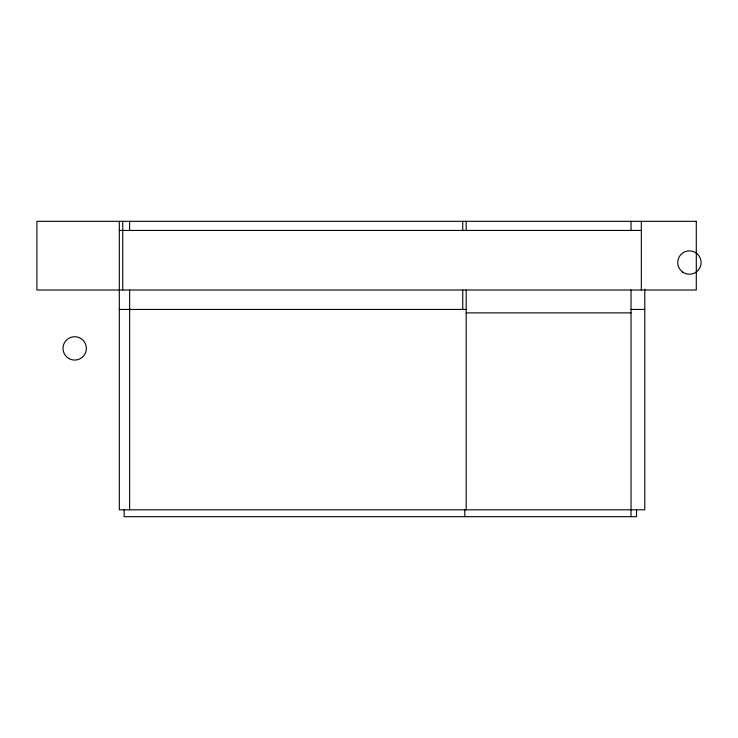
<?xml version="1.0" encoding="UTF-8"?>
<svg xmlns="http://www.w3.org/2000/svg" width="738" height="738" viewBox="0 0 738 738"><rect width="100%" height="100%" fill="white"/><g stroke="black" fill="none" stroke-linecap="round" stroke-linejoin="round"><path stroke-width="1.11" d="M119.325 230.45L641.34 230.45M119.325 309.434L466.195 309.434M631.036 309.434L644.781 309.434M466.213 312.875L630.953 312.875M644.781 289.139L644.781 509.81L119.325 509.81L119.325 221.326M641.34 221.326L641.34 290.006M636.534 509.81L636.534 516.674L124.132 516.674L124.132 509.81M631.036 221.326L631.036 230.45M631.036 289.979L631.036 516.674M466.195 221.326L466.195 230.45M466.195 289.979L466.195 509.81M464.82 509.81L464.82 516.674M462.754 221.326L462.754 230.45M462.754 289.979L462.754 309.434M129.63 221.326L129.63 230.45M129.63 289.979L129.63 509.81M122.757 221.326L122.757 290.006M696.294 221.326L36.9 221.326L36.9 290.006L696.294 290.006L696.294 221.326M682.696 272.082A11.679 11.679 0 0 0 701.054 263.586A11.679 11.679 0 0 0 684.513 251.944A11.679 11.679 0 0 0 682.696 272.082M68.837 358.502A11.679 11.679 0 0 0 86.355 348.391A11.679 11.679 0 0 0 68.837 338.281A11.679 11.679 0 0 0 68.837 358.502"/></g></svg>
